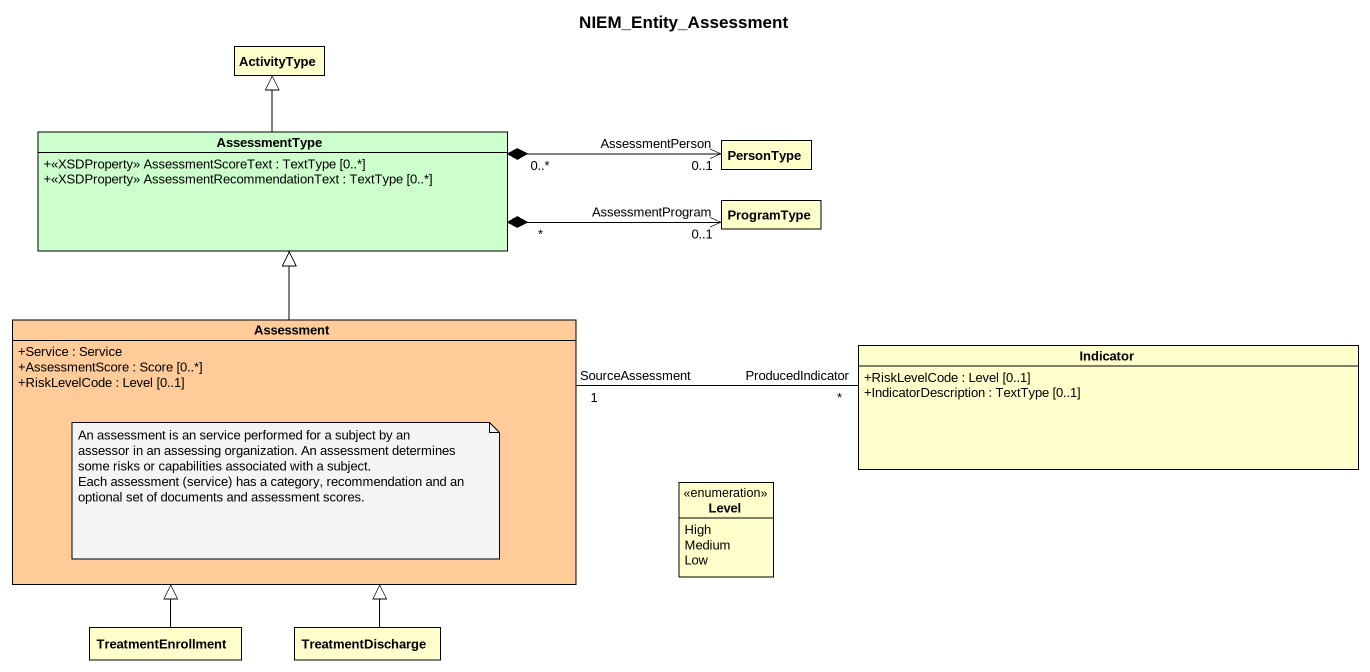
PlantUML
@startuml
title NIEM_Entity_Assessment
hide circle
hide empty members
skinparam classAttributeIconSize 0
class ActivityType
class AssessmentType #CCFFCC {
  +<<XSDProperty>> AssessmentScoreText : TextType [0..*]
  +<<XSDProperty>> AssessmentRecommendationText : TextType [0..*]
}
class PersonType
class ProgramType
class Assessment #FFCC99 {
  +Service : Service
  +AssessmentScore : Score [0..*]
  +RiskLevelCode : Level [0..1]
}
class Indicator #FFFFCC {
  +RiskLevelCode : Level [0..1]
  +IndicatorDescription : TextType [0..1]
}
enum Level {
  High
  Medium
  Low
}
class TreatmentEnrollment #FFFFCC
class TreatmentDischarge #FFFFCC
AssessmentType -up-|> ActivityType
AssessmentType "0..*" *-right-> "AssessmentPerson\n0..1" PersonType
AssessmentType "*" *-right-> "AssessmentProgram\n0..1" ProgramType
Assessment -up-|> AssessmentType
Indicator "ProducedIndicator\n*" -left- "SourceAssessment\n1" Assessment
TreatmentEnrollment -up-|> Assessment
TreatmentDischarge -up-|> Assessment
note as N1
  An assessment is an service performed for a subject by an assessor in an assessing organization. An assessment determines some risks or capabilities associated with a subject.
  Each assessment (service) has a category, recommendation and an optional set of documents and assessment scores.
end note
@enduml
